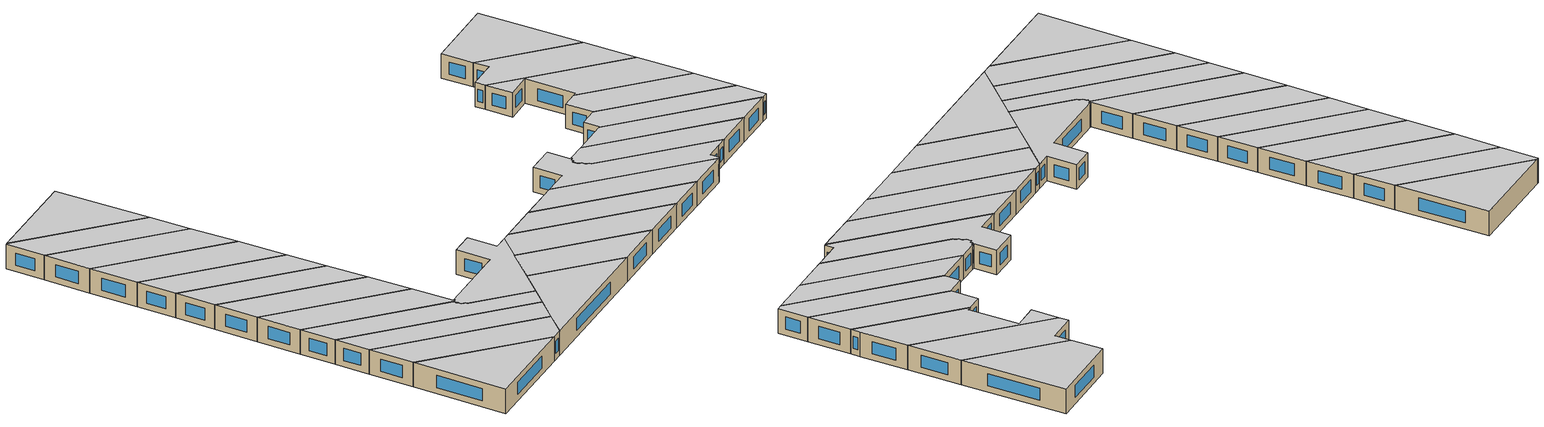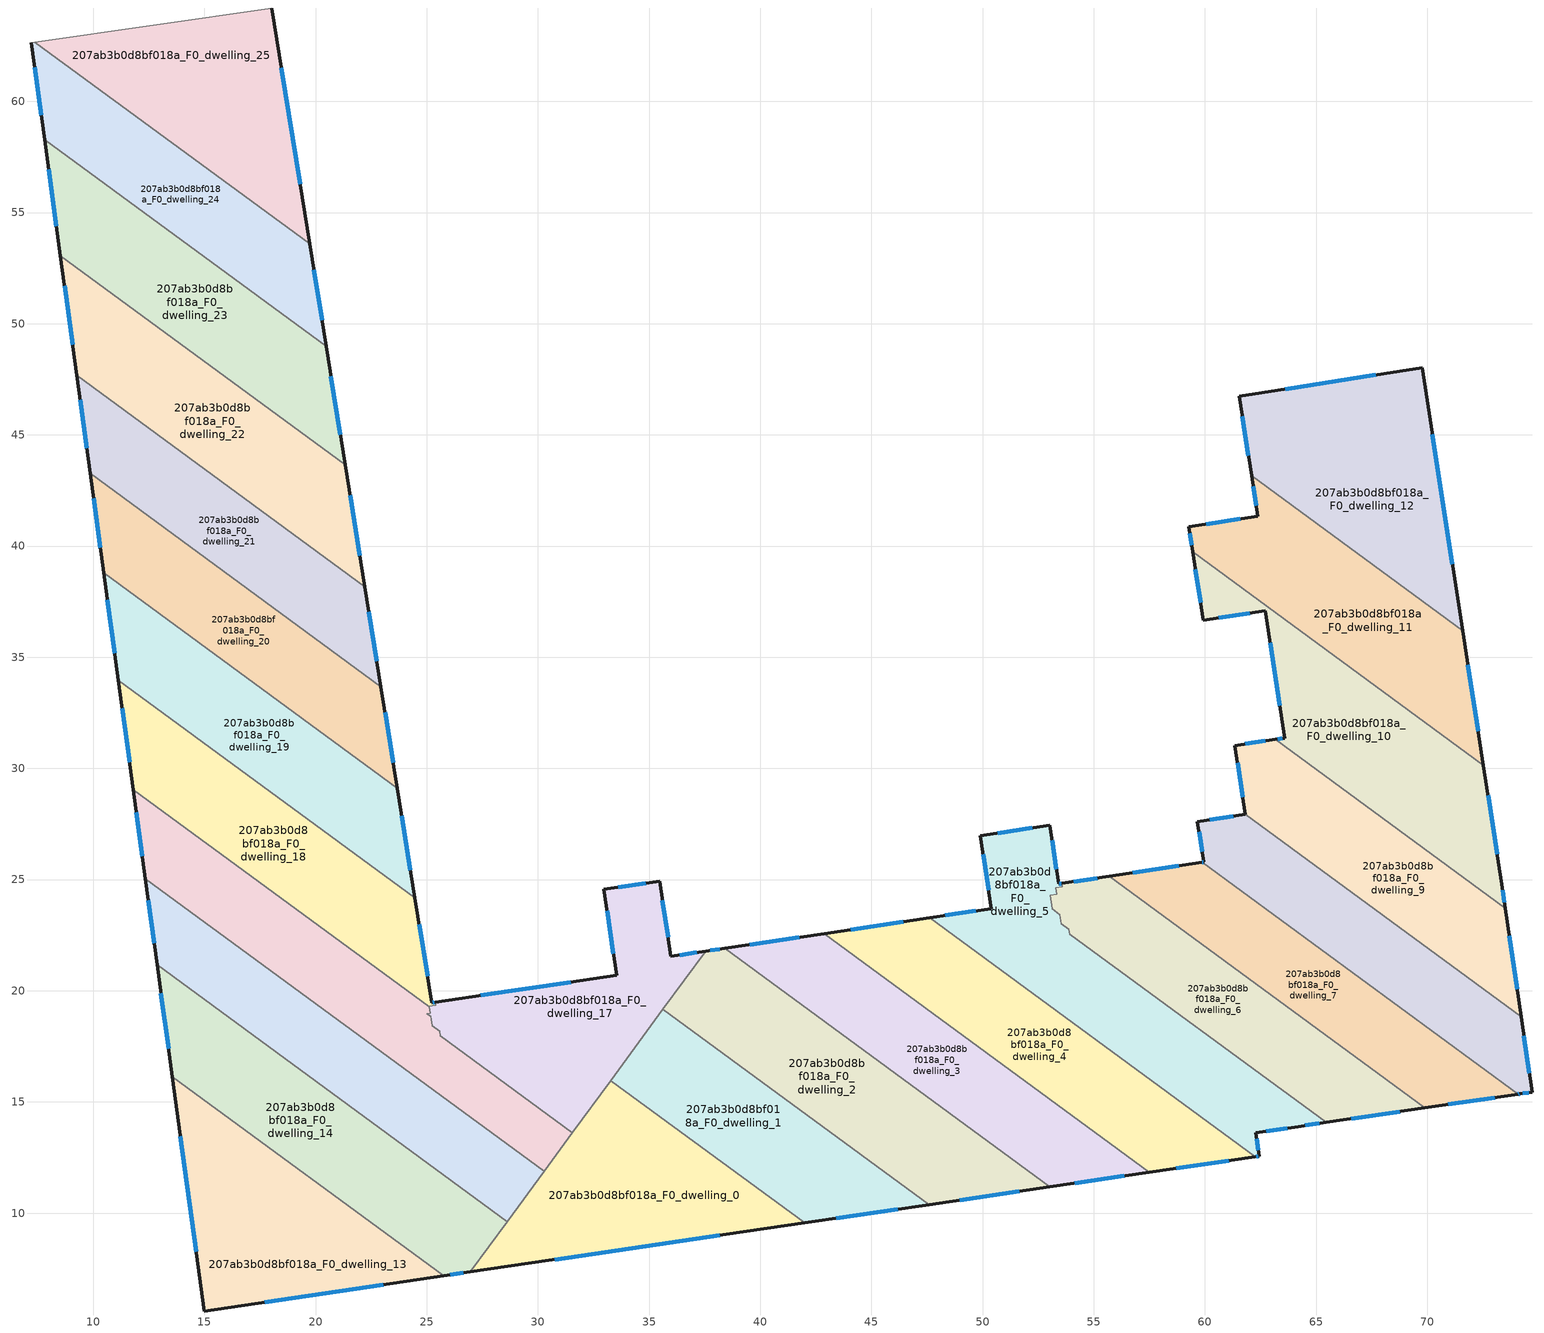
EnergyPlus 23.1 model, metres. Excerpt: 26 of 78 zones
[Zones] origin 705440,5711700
207ab3b0d8bf018a_F0_dwelling_0
 floor ground (EU_floor_Construction): 41.99,9.56 26.95,7.35 33.27,15.96 z0
 wall outside (EU_wall_Construction): 26.95,7.35 41.99,9.56 z0:3
 wall to 207ab3b0d8bf018a_F0_dwelling_1 (EU_wall_Construction): 41.99,9.56 33.27,15.96 z0:3
 wall to 207ab3b0d8bf018a_F0_dwelling_17 (EU_wall_Construction): 33.27,15.96 31.55,13.62 z0:3
 wall to 207ab3b0d8bf018a_F0_dwelling_14 (EU_wall_Construction): 28.61,9.62 26.95,7.35 z0:3
 wall to 207ab3b0d8bf018a_F0_dwelling_15 (EU_wall_Construction): 30.28,11.88 28.62,9.62 z0:3
 wall to 207ab3b0d8bf018a_F0_dwelling_16 (EU_wall_Construction): 31.55,13.62 30.28,11.88 z0:3
 window (EU_Window_Construction): 30.76,7.91 38.19,9 z0.76:2.24
 ceiling to 207ab3b0d8bf018a_F1_dwelling_0 (EU_floor_Construction): 41.99,9.56 33.27,15.96 26.95,7.35 z3
207ab3b0d8bf018a_F0_dwelling_1
 floor ground (EU_floor_Construction): 47.59,10.38 41.99,9.56 33.27,15.96 35.62,19.17 z0
 wall outside (EU_wall_Construction): 41.99,9.56 47.59,10.38 z0:3
 wall to 207ab3b0d8bf018a_F0_dwelling_2 (EU_wall_Construction): 47.59,10.38 35.62,19.17 z0:3
 wall to 207ab3b0d8bf018a_F0_dwelling_17 (EU_wall_Construction): 35.62,19.17 33.27,15.96 z0:3
 window (EU_Window_Construction): 43.41,9.77 46.18,10.18 z0.76:2.24
 ceiling to 207ab3b0d8bf018a_F1_dwelling_1 (EU_floor_Construction): 47.59,10.38 35.62,19.17 33.27,15.96 41.99,9.56 z3
207ab3b0d8bf018a_F0_dwelling_10
 floor ground (EU_floor_Construction): 72.53,30.14 73.35,24.79 73.51,23.71 63.17,31.3 63.59,31.37 62.71,37.1 59.92,36.66 59.45,39.74 z0
 wall outside (EU_wall_Construction): 59.45,39.74 59.92,36.66 62.71,37.1 63.59,31.37 63.17,31.3 / 73.51,23.71 73.35,24.79 72.53,30.14 z0:3
 wall to 207ab3b0d8bf018a_F0_dwelling_11 (EU_wall_Construction): 72.53,30.14 59.45,39.74 z0:3
 wall to 207ab3b0d8bf018a_F0_dwelling_9 (EU_wall_Construction): 63.17,31.3 73.51,23.71 z0:3
 window (EU_Window_Construction): 60.63,36.77 62.01,36.99 / 59.57,38.96 59.8,37.44 / 73.14,26.14 72.74,28.79 / 73.47,23.99 73.39,24.52 / 63.48,31.35 63.28,31.32 / 62.93,35.65 63.37,32.81 z0.76:2.24
 ceiling to 207ab3b0d8bf018a_F1_dwelling_10 (EU_floor_Construction): 73.51,23.71 73.35,24.79 72.53,30.14 59.45,39.74 59.92,36.66 62.71,37.1 63.59,31.37 63.17,31.3 z3
207ab3b0d8bf018a_F0_dwelling_11
 floor ground (EU_floor_Construction): 71.59,36.19 72.53,30.14 59.45,39.74 59.27,40.87 62.38,41.35 62.1,43.16 z0
 wall outside (EU_wall_Construction): 62.1,43.16 62.38,41.35 59.27,40.87 59.45,39.74 / 72.53,30.14 71.59,36.19 z0:3
 wall to 207ab3b0d8bf018a_F0_dwelling_12 (EU_wall_Construction): 71.59,36.19 62.1,43.16 z0:3
 window (EU_Window_Construction): 61.59,41.23 60.06,40.99 / 62.17,42.7 62.31,41.81 / 72.29,31.67 71.83,34.66 / 59.32,40.58 59.4,40.03 z0.76:2.24
 ceiling to 207ab3b0d8bf018a_F1_dwelling_11 (EU_floor_Construction): 72.53,30.14 71.59,36.19 62.1,43.16 62.38,41.35 59.27,40.87 59.45,39.74 z3
207ab3b0d8bf018a_F0_dwelling_12
 floor ground (EU_floor_Construction): 69.77,48.02 71.59,36.19 62.1,43.16 61.54,46.74 z0
 wall outside (EU_wall_Construction): 71.59,36.19 69.77,48.02 61.54,46.74 62.1,43.16 z0:3
 window (EU_Window_Construction): 67.69,47.69 63.62,47.06 / 71.13,39.18 70.23,45.03 / 61.68,45.83 61.96,44.06 z0.76:2.24
 ceiling to 207ab3b0d8bf018a_F1_dwelling_12 (EU_floor_Construction): 71.59,36.19 69.77,48.02 61.54,46.74 62.1,43.16 z3
207ab3b0d8bf018a_F0_dwelling_13
 floor ground (EU_floor_Construction): 25.76,7.18 15,5.6 13.56,16.13 z0
 wall outside (EU_wall_Construction): 13.56,16.13 15,5.6 25.76,7.18 z0:3
 wall to 207ab3b0d8bf018a_F0_dwelling_14 (EU_wall_Construction): 25.76,7.18 13.56,16.13 z0:3
 window (EU_Window_Construction): 17.72,6 23.04,6.78 / 13.93,13.46 14.64,8.26 z0.76:2.24
 ceiling to 207ab3b0d8bf018a_F1_dwelling_13 (EU_floor_Construction): 25.76,7.18 13.56,16.13 15,5.6 z3
207ab3b0d8bf018a_F0_dwelling_14
 floor ground (EU_floor_Construction): 28.61,9.62 26.95,7.35 25.76,7.18 13.56,16.13 12.88,21.17 z0
 wall outside (EU_wall_Construction): 25.76,7.18 26.95,7.35 / 12.88,21.17 13.56,16.13 z0:3
 wall to 207ab3b0d8bf018a_F0_dwelling_15 (EU_wall_Construction): 28.61,9.62 12.88,21.17 z0:3
 window (EU_Window_Construction): 26.06,7.22 26.65,7.31 / 13.05,19.89 13.39,17.4 z0.76:2.24
 ceiling to 207ab3b0d8bf018a_F1_dwelling_14 (EU_floor_Construction): 26.95,7.35 28.61,9.62 12.88,21.17 13.56,16.13 25.76,7.18 z3
207ab3b0d8bf018a_F0_dwelling_15
 floor ground (EU_floor_Construction): 30.28,11.88 28.61,9.62 12.88,21.17 12.35,25.04 z0
 wall outside (EU_wall_Construction): 12.35,25.04 12.88,21.17 z0:3
 wall to 207ab3b0d8bf018a_F0_dwelling_16 (EU_wall_Construction): 30.28,11.88 12.35,25.04 z0:3
 window (EU_Window_Construction): 12.48,24.06 12.74,22.15 z0.76:2.24
 ceiling to 207ab3b0d8bf018a_F1_dwelling_15 (EU_floor_Construction): 28.61,9.62 30.28,11.88 12.35,25.04 12.88,21.17 z3
207ab3b0d8bf018a_F0_dwelling_16
 floor ground (EU_floor_Construction): 25.11,19.27 25.15,19 25.01,18.98 25.17,18.86 25.2,18.71 25.24,18.43 25.59,18.18 25.62,17.97 31.55,13.62 30.28,11.88 12.35,25.04 11.81,29.03 z0
 wall outside (EU_wall_Construction): 11.81,29.03 12.35,25.04 z0:3
 wall to 207ab3b0d8bf018a_F0_dwelling_18 (EU_wall_Construction): 25.11,19.27 11.81,29.03 z0:3
 wall to 207ab3b0d8bf018a_F0_dwelling_17 (EU_wall_Construction): 31.55,13.62 25.62,17.97 25.59,18.18 25.24,18.43 25.2,18.71 25.17,18.86 25.01,18.98 25.15,19 25.11,19.27 z0:3
 window (EU_Window_Construction): 11.94,28.02 12.21,26.05 z0.76:2.24
 ceiling to 207ab3b0d8bf018a_F1_dwelling_16 (EU_floor_Construction): 30.28,11.88 31.55,13.62 25.62,17.97 25.59,18.18 25.24,18.43 25.2,18.71 25.17,18.86 25.01,18.98 25.15,19 25.11,19.27 11.81,29.03 12.35,25.04 z3
207ab3b0d8bf018a_F0_dwelling_17
 floor ground (EU_floor_Construction): 35.48,24.94 35.98,21.55 37.54,21.78 31.55,13.62 25.62,17.97 25.59,18.18 25.24,18.43 25.17,18.86 25.01,18.98 25.15,19 25.1,19.29 25.4,19.34 25.38,19.49 33.54,20.69 32.97,24.57 z0
 wall outside (EU_wall_Construction): 37.54,21.78 35.98,21.55 35.48,24.94 32.97,24.57 33.54,20.69 25.38,19.49 z0:3
 wall to 207ab3b0d8bf018a_F0_dwelling_18 (EU_wall_Construction): 25.38,19.49 25.4,19.34 25.1,19.29 25.11,19.27 z0:3
 wall to 207ab3b0d8bf018a_F0_dwelling_2 (EU_wall_Construction): 35.62,19.17 37.54,21.78 z0:3
 window (EU_Window_Construction): 37.15,21.72 36.38,21.61 / 31.48,20.39 27.44,19.79 / 33.12,23.59 33.4,21.67 / 34.84,24.84 33.6,24.66 / 35.85,22.41 35.6,24.08 z0.76:2.24
 ceiling to 207ab3b0d8bf018a_F1_dwelling_17 (EU_floor_Construction): 31.55,13.62 37.54,21.78 35.98,21.55 35.48,24.94 32.97,24.57 33.54,20.69 25.38,19.49 25.4,19.34 25.1,19.29 25.15,19 25.01,18.98 25.17,18.86 25.24,18.43 25.59,18.18 25.62,17.97 z3
207ab3b0d8bf018a_F0_dwelling_18
 floor ground (EU_floor_Construction): 24.47,24.17 25.23,19.46 25.38,19.49 25.4,19.34 25.1,19.29 25.11,19.27 11.81,29.03 11.13,33.96 z0
 wall outside (EU_wall_Construction): 25.38,19.49 25.23,19.46 24.47,24.17 / 11.13,33.96 11.81,29.03 z0:3
 wall to 207ab3b0d8bf018a_F0_dwelling_19 (EU_wall_Construction): 24.47,24.17 11.13,33.96 z0:3
 window (EU_Window_Construction): 25.04,20.66 24.66,22.98 / 25.34,19.48 25.27,19.47 / 11.3,32.71 11.64,30.28 z0.76:2.24
 ceiling to 207ab3b0d8bf018a_F1_dwelling_18 (EU_floor_Construction): 25.4,19.34 25.38,19.49 25.23,19.46 24.47,24.17 11.13,33.96 11.81,29.03 25.11,19.27 25.1,19.29 z3
207ab3b0d8bf018a_F0_dwelling_19
 floor ground (EU_floor_Construction): 23.68,29.11 24.47,24.17 11.13,33.96 10.47,38.8 z0
 wall outside (EU_wall_Construction): 24.47,24.17 23.68,29.11 / 10.47,38.8 11.13,33.96 z0:3
 wall to 207ab3b0d8bf018a_F0_dwelling_20 (EU_wall_Construction): 23.68,29.11 10.47,38.8 z0:3
 window (EU_Window_Construction): 24.27,25.42 23.88,27.86 / 10.64,37.57 10.97,35.18 z0.76:2.24
 ceiling to 207ab3b0d8bf018a_F1_dwelling_19 (EU_floor_Construction): 24.47,24.17 23.68,29.11 10.47,38.8 11.13,33.96 z3
207ab3b0d8bf018a_F0_dwelling_2
 floor ground (EU_floor_Construction): 53.02,11.18 47.59,10.38 35.62,19.17 37.54,21.78 38.4,21.91 z0
 wall outside (EU_wall_Construction): 38.4,21.91 37.54,21.78 / 47.59,10.38 53.02,11.18 z0:3
 wall to 207ab3b0d8bf018a_F0_dwelling_3 (EU_wall_Construction): 53.02,11.18 38.4,21.91 z0:3
 window (EU_Window_Construction): 38.18,21.88 37.76,21.81 / 48.96,10.59 51.65,10.98 z0.76:2.24
 ceiling to 207ab3b0d8bf018a_F1_dwelling_2 (EU_floor_Construction): 53.02,11.18 38.4,21.91 37.54,21.78 35.62,19.17 47.59,10.38 z3
207ab3b0d8bf018a_F0_dwelling_20
 floor ground (EU_floor_Construction): 22.94,33.68 23.68,29.11 10.47,38.8 9.86,43.28 z0
 wall outside (EU_wall_Construction): 9.86,43.28 10.47,38.8 / 23.68,29.11 22.94,33.68 z0:3
 wall to 207ab3b0d8bf018a_F0_dwelling_21 (EU_wall_Construction): 22.94,33.68 9.86,43.28 z0:3
 window (EU_Window_Construction): 10.02,42.15 10.32,39.93 / 23.49,30.27 23.13,32.52 z0.76:2.24
 ceiling to 207ab3b0d8bf018a_F1_dwelling_20 (EU_floor_Construction): 23.68,29.11 22.94,33.68 9.86,43.28 10.47,38.8 z3
207ab3b0d8bf018a_F0_dwelling_21
 floor ground (EU_floor_Construction): 22.22,38.17 22.94,33.68 9.86,43.28 9.26,47.68 z0
 wall outside (EU_wall_Construction): 22.94,33.68 22.22,38.17 / 9.26,47.68 9.86,43.28 z0:3
 wall to 207ab3b0d8bf018a_F0_dwelling_22 (EU_wall_Construction): 22.22,38.17 9.26,47.68 z0:3
 window (EU_Window_Construction): 22.76,34.82 22.4,37.04 / 9.41,46.57 9.71,44.39 z0.76:2.24
 ceiling to 207ab3b0d8bf018a_F1_dwelling_21 (EU_floor_Construction): 22.94,33.68 22.22,38.17 9.26,47.68 9.86,43.28 z3
207ab3b0d8bf018a_F0_dwelling_22
 floor ground (EU_floor_Construction): 21.33,43.66 22.22,38.17 9.26,47.68 8.53,53.06 z0
 wall outside (EU_wall_Construction): 8.53,53.06 9.26,47.68 / 22.22,38.17 21.33,43.66 z0:3
 wall to 207ab3b0d8bf018a_F0_dwelling_23 (EU_wall_Construction): 21.33,43.66 8.53,53.06 z0:3
 window (EU_Window_Construction): 8.71,51.7 9.08,49.04 / 21.99,39.56 21.56,42.28 z0.76:2.24
 ceiling to 207ab3b0d8bf018a_F1_dwelling_22 (EU_floor_Construction): 22.22,38.17 21.33,43.66 8.53,53.06 9.26,47.68 z3
207ab3b0d8bf018a_F0_dwelling_23
 floor ground (EU_floor_Construction): 20.48,48.98 21.33,43.66 8.53,53.06 7.82,58.27 z0
 wall outside (EU_wall_Construction): 7.82,58.27 8.53,53.06 / 21.33,43.66 20.48,48.98 z0:3
 wall to 207ab3b0d8bf018a_F0_dwelling_24 (EU_wall_Construction): 20.48,48.98 7.82,58.27 z0:3
 window (EU_Window_Construction): 8,56.95 8.35,54.38 / 21.12,45.01 20.7,47.63 z0.76:2.24
 ceiling to 207ab3b0d8bf018a_F1_dwelling_23 (EU_floor_Construction): 21.33,43.66 20.48,48.98 7.82,58.27 8.53,53.06 z3
207ab3b0d8bf018a_F0_dwelling_24
 floor ground (EU_floor_Construction): 19.74,53.59 20.48,48.98 7.82,58.27 7.22,62.63 7.38,62.66 z0
 wall outside (EU_wall_Construction): 20.48,48.98 19.74,53.59 / 7.22,62.63 7.82,58.27 z0:3
 wall adiabatic (EU_wall_Construction): 7.38,62.66 7.22,62.63 z0:3
 wall to 207ab3b0d8bf018a_F0_dwelling_25 (EU_wall_Construction): 19.74,53.59 7.38,62.66 z0:3
 window (EU_Window_Construction): 20.29,50.14 19.93,52.43 / 7.37,61.53 7.67,59.37 z0.76:2.24
 ceiling to 207ab3b0d8bf018a_F1_dwelling_24 (EU_floor_Construction): 20.48,48.98 19.74,53.59 7.38,62.66 7.22,62.63 7.82,58.27 z3
207ab3b0d8bf018a_F0_dwelling_25
 floor ground (EU_floor_Construction): 18.03,64.2 19.74,53.59 7.38,62.66 z0
 wall outside (EU_wall_Construction): 19.74,53.59 18.03,64.2 z0:3
 wall adiabatic (EU_wall_Construction): 18.03,64.2 7.38,62.66 z0:3
 window (EU_Window_Construction): 19.31,56.27 18.46,61.52 z0.76:2.24
 ceiling to 207ab3b0d8bf018a_F1_dwelling_25 (EU_floor_Construction): 19.74,53.59 18.03,64.2 7.38,62.66 z3
207ab3b0d8bf018a_F0_dwelling_3
 floor ground (EU_floor_Construction): 57.51,11.84 53.02,11.18 38.4,21.91 42.88,22.57 z0
 wall outside (EU_wall_Construction): 53.02,11.18 57.51,11.84 / 42.88,22.57 38.4,21.91 z0:3
 wall to 207ab3b0d8bf018a_F0_dwelling_4 (EU_wall_Construction): 57.51,11.84 42.88,22.57 z0:3
 window (EU_Window_Construction): 54.15,11.35 56.37,11.67 / 41.75,22.41 39.53,22.08 z0.76:2.24
 ceiling to 207ab3b0d8bf018a_F1_dwelling_3 (EU_floor_Construction): 57.51,11.84 42.88,22.57 38.4,21.91 53.02,11.18 z3
207ab3b0d8bf018a_F0_dwelling_4
 floor ground (EU_floor_Construction): 62.27,12.54 57.51,11.84 42.88,22.57 47.63,23.28 z0
 wall outside (EU_wall_Construction): 57.51,11.84 62.27,12.54 / 47.63,23.28 42.88,22.57 z0:3
 wall to 207ab3b0d8bf018a_F0_dwelling_5 (EU_wall_Construction): 62.27,12.54 47.63,23.28 z0:3
 window (EU_Window_Construction): 58.71,12.02 61.07,12.36 / 46.43,23.1 44.08,22.75 z0.76:2.24
 ceiling to 207ab3b0d8bf018a_F1_dwelling_4 (EU_floor_Construction): 62.27,12.54 47.63,23.28 42.88,22.57 57.51,11.84 z3
207ab3b0d8bf018a_F0_dwelling_5
 floor ground (EU_floor_Construction): 53.57,24.83 53.59,24.68 53.3,24.63 53.34,24.34 53.04,24.29 53.14,23.68 53.48,23.43 53.54,23.01 53.88,22.76 53.92,22.55 65.46,14.08 64.19,13.89 62.28,13.62 62.44,12.56 62.27,12.54 47.63,23.28 50.4,23.69 49.9,26.97 53.02,27.44 53.42,24.8 z0
 wall outside (EU_wall_Construction): 53.57,24.83 53.42,24.8 53.02,27.44 49.9,26.97 50.4,23.69 47.63,23.28 / 62.27,12.54 62.44,12.56 62.28,13.62 64.19,13.89 65.46,14.08 z0:3
 wall to 207ab3b0d8bf018a_F0_dwelling_6 (EU_wall_Construction): 65.46,14.08 53.92,22.55 53.88,22.76 53.54,23.01 53.48,23.43 53.14,23.68 53.04,24.29 53.34,24.34 53.3,24.63 53.59,24.68 53.57,24.83 z0:3
 window (EU_Window_Construction): 50.03,26.14 50.27,24.52 / 52.23,27.32 50.69,27.09 / 53.32,25.47 53.12,26.77 / 53.53,24.82 53.46,24.81 / 64.51,13.94 65.14,14.03 / 62.76,13.69 63.71,13.82 / 62.4,12.83 62.32,13.35 / 62.31,12.55 62.39,12.56 / 49.7,23.59 48.33,23.39 z0.76:2.24
 ceiling to 207ab3b0d8bf018a_F1_dwelling_5 (EU_floor_Construction): 65.46,14.08 53.92,22.55 53.88,22.76 53.54,23.01 53.48,23.43 53.14,23.68 53.04,24.29 53.34,24.34 53.3,24.63 53.59,24.68 53.57,24.83 53.42,24.8 53.02,27.44 49.9,26.97 50.4,23.69 47.63,23.28 62.27,12.54 62.44,12.56 62.28,13.62 64.19,13.89 z3
207ab3b0d8bf018a_F0_dwelling_6
 floor ground (EU_floor_Construction): 69.89,14.73 65.46,14.08 53.92,22.55 53.88,22.76 53.54,23.01 53.48,23.43 53.14,23.68 53.04,24.29 53.34,24.34 53.3,24.63 53.59,24.68 53.57,24.83 55.7,25.15 z0
 wall outside (EU_wall_Construction): 55.7,25.15 53.57,24.83 / 65.46,14.08 69.89,14.73 z0:3
 wall to 207ab3b0d8bf018a_F0_dwelling_7 (EU_wall_Construction): 69.89,14.73 55.7,25.15 z0:3
 window (EU_Window_Construction): 55.16,25.07 54.11,24.91 / 66.58,14.25 68.77,14.57 z0.76:2.24
 ceiling to 207ab3b0d8bf018a_F1_dwelling_6 (EU_floor_Construction): 69.89,14.73 55.7,25.15 53.57,24.83 53.59,24.68 53.3,24.63 53.34,24.34 53.04,24.29 53.14,23.68 53.48,23.43 53.54,23.01 53.88,22.76 53.92,22.55 65.46,14.08 z3
207ab3b0d8bf018a_F0_dwelling_7
 floor ground (EU_floor_Construction): 74.08,15.35 69.89,14.73 55.7,25.15 59.87,25.78 z0
 wall outside (EU_wall_Construction): 59.87,25.78 55.7,25.15 / 69.89,14.73 74.08,15.35 z0:3
 wall to 207ab3b0d8bf018a_F0_dwelling_8 (EU_wall_Construction): 74.08,15.35 59.87,25.78 z0:3
 window (EU_Window_Construction): 58.82,25.62 56.75,25.31 / 70.95,14.89 73.02,15.2 z0.76:2.24
 ceiling to 207ab3b0d8bf018a_F1_dwelling_7 (EU_floor_Construction): 74.08,15.35 59.87,25.78 55.7,25.15 69.89,14.73 z3
207ab3b0d8bf018a_F0_dwelling_8
 floor ground (EU_floor_Construction): 74.22,18.83 74.71,15.45 74.15,15.36 74.08,15.35 59.87,25.78 59.94,25.79 59.67,27.6 61.82,27.93 z0
 wall outside (EU_wall_Construction): 61.82,27.93 59.67,27.6 59.94,25.79 59.87,25.78 / 74.08,15.35 74.15,15.36 74.71,15.45 74.22,18.83 z0:3
 wall to 207ab3b0d8bf018a_F0_dwelling_9 (EU_wall_Construction): 74.22,18.83 61.82,27.93 z0:3
 window (EU_Window_Construction): 61.27,27.85 60.21,27.68 / 74.59,16.3 74.35,17.97 / 74.3,15.38 74.57,15.42 / 74.1,15.36 74.14,15.36 / 59.92,25.79 59.89,25.79 / 59.73,27.14 59.87,26.25 z0.76:2.24
 ceiling to 207ab3b0d8bf018a_F1_dwelling_8 (EU_floor_Construction): 74.71,15.45 74.22,18.83 61.82,27.93 59.67,27.6 59.94,25.79 59.87,25.78 74.08,15.35 74.15,15.36 z3
207ab3b0d8bf018a_F0_dwelling_9
 floor ground (EU_floor_Construction): 73.51,23.71 74.22,18.83 61.82,27.93 61.35,31.03 63.17,31.3 z0
 wall outside (EU_wall_Construction): 63.17,31.3 61.35,31.03 61.82,27.93 / 74.22,18.83 73.51,23.71 z0:3
 window (EU_Window_Construction): 61.47,30.25 61.7,28.71 / 62.71,31.23 61.81,31.1 / 74.04,20.06 73.69,22.48 z0.76:2.24
 ceiling to 207ab3b0d8bf018a_F1_dwelling_9 (EU_floor_Construction): 74.22,18.83 73.51,23.71 63.17,31.3 61.35,31.03 61.82,27.93 z3
[Building]
EU S2 Campaign: North Axis=0; Terrain=City; Solar Distribution=FullExterior
[Site:Location]
London: Latitude=51.5; Longitude=-0.5; Time Zone=0; Elevation=25
[SizingPeriod:WeatherFileDays]
AnnualSizingPeriod: Begin Month=1; Begin Day of Month=1; End Month=12; End Day of Month=31; Day of Week for Start Day=Monday; Use Weather File Daylight Saving Period=No; Use Weather File Rain and Snow Indicators=No
[MATERIAL]
EU_InternalMass_Material: Roughness=MediumRough; Thickness=0.1; Conductivity=1; Density=1800; Specific Heat=900; Thermal Absorptance=0.9; Solar Absorptance=0.7; Visible Absorptance=0.7
[MATERIAL:NOMASS] Roughness=MediumRough; Thermal Absorptance=0.9; Solar Absorptance=0.7; Visible Absorptance=0.7
Name | Thermal Resistance
EU_wall_NoMass | 0.655885
EU_floor_NoMass | 2.16442
[WINDOWMATERIAL:SIMPLEGLAZINGSYSTEM]
EU_Window_SimpleGlazing: UFactor=2.91071; Solar Heat Gain Coefficient=0.76; Visible Transmittance=0.76
[CONSTRUCTION]
EU_wall_Construction: EU_wall_NoMass
EU_floor_Construction: EU_floor_NoMass
EU_Window_Construction: EU_Window_SimpleGlazing
EU_InternalMass_Construction: EU_InternalMass_Material
[ZONE] Type=1; Multiplier=1; Ceiling Height=autocalculate; Floor Area=autocalculate; Part of Total Floor Area=Yes
Name | Volume
207ab3b0d8bf018a_F0_dwelling_0 | 173.32
207ab3b0d8bf018a_F0_dwelling_1 | 153.036
207ab3b0d8bf018a_F0_dwelling_10 | 183.527
207ab3b0d8bf018a_F0_dwelling_11 | 178.338
207ab3b0d8bf018a_F0_dwelling_12 | 194.531
207ab3b0d8bf018a_F0_dwelling_13 | 173.325
207ab3b0d8bf018a_F0_dwelling_14 | 193.647
207ab3b0d8bf018a_F0_dwelling_15 | 176.166
207ab3b0d8bf018a_F0_dwelling_16 | 187.249
207ab3b0d8bf018a_F0_dwelling_17 | 164.152
207ab3b0d8bf018a_F0_dwelling_18 | 178.332
207ab3b0d8bf018a_F0_dwelling_19 | 173.366
207ab3b0d8bf018a_F0_dwelling_2 | 193.645
207ab3b0d8bf018a_F0_dwelling_20 | 158.97
207ab3b0d8bf018a_F0_dwelling_21 | 154.747
207ab3b0d8bf018a_F0_dwelling_22 | 187.066
207ab3b0d8bf018a_F0_dwelling_23 | 179.052
207ab3b0d8bf018a_F0_dwelling_24 | 153.836
207ab3b0d8bf018a_F0_dwelling_25 | 173.323
207ab3b0d8bf018a_F0_dwelling_3 | 173.315
207ab3b0d8bf018a_F0_dwelling_4 | 184.244
207ab3b0d8bf018a_F0_dwelling_5 | 191.914
207ab3b0d8bf018a_F0_dwelling_6 | 160.638
207ab3b0d8bf018a_F0_dwelling_7 | 157.442
207ab3b0d8bf018a_F0_dwelling_8 | 151.834
207ab3b0d8bf018a_F0_dwelling_9 | 157.537
[INTERNALMASS] Construction=EU_InternalMass_Construction
Name | Zone or ZoneList | Surface Area
207ab3b0d8bf018a_F0_dwelling_0_EU_InternalMass | 207ab3b0d8bf018a_F0_dwelling_0 | 57.7733
207ab3b0d8bf018a_F0_dwelling_1_EU_InternalMass | 207ab3b0d8bf018a_F0_dwelling_1 | 51.0119
207ab3b0d8bf018a_F0_dwelling_2_EU_InternalMass | 207ab3b0d8bf018a_F0_dwelling_2 | 64.5482
207ab3b0d8bf018a_F0_dwelling_3_EU_InternalMass | 207ab3b0d8bf018a_F0_dwelling_3 | 57.7717
207ab3b0d8bf018a_F0_dwelling_4_EU_InternalMass | 207ab3b0d8bf018a_F0_dwelling_4 | 61.4131
207ab3b0d8bf018a_F0_dwelling_5_EU_InternalMass | 207ab3b0d8bf018a_F0_dwelling_5 | 63.971
207ab3b0d8bf018a_F0_dwelling_6_EU_InternalMass | 207ab3b0d8bf018a_F0_dwelling_6 | 53.5451
207ab3b0d8bf018a_F0_dwelling_7_EU_InternalMass | 207ab3b0d8bf018a_F0_dwelling_7 | 52.4696
207ab3b0d8bf018a_F0_dwelling_8_EU_InternalMass | 207ab3b0d8bf018a_F0_dwelling_8 | 50.6204
207ab3b0d8bf018a_F0_dwelling_9_EU_InternalMass | 207ab3b0d8bf018a_F0_dwelling_9 | 52.5061
207ab3b0d8bf018a_F0_dwelling_10_EU_InternalMass | 207ab3b0d8bf018a_F0_dwelling_10 | 61.1782
207ab3b0d8bf018a_F0_dwelling_11_EU_InternalMass | 207ab3b0d8bf018a_F0_dwelling_11 | 59.4408
207ab3b0d8bf018a_F0_dwelling_12_EU_InternalMass | 207ab3b0d8bf018a_F0_dwelling_12 | 64.8443
207ab3b0d8bf018a_F0_dwelling_13_EU_InternalMass | 207ab3b0d8bf018a_F0_dwelling_13 | 57.7752
207ab3b0d8bf018a_F0_dwelling_14_EU_InternalMass | 207ab3b0d8bf018a_F0_dwelling_14 | 64.5481
207ab3b0d8bf018a_F0_dwelling_15_EU_InternalMass | 207ab3b0d8bf018a_F0_dwelling_15 | 58.7206
207ab3b0d8bf018a_F0_dwelling_16_EU_InternalMass | 207ab3b0d8bf018a_F0_dwelling_16 | 62.416
207ab3b0d8bf018a_F0_dwelling_17_EU_InternalMass | 207ab3b0d8bf018a_F0_dwelling_17 | 54.7148
207ab3b0d8bf018a_F0_dwelling_18_EU_InternalMass | 207ab3b0d8bf018a_F0_dwelling_18 | 59.4446
207ab3b0d8bf018a_F0_dwelling_19_EU_InternalMass | 207ab3b0d8bf018a_F0_dwelling_19 | 57.7896
207ab3b0d8bf018a_F0_dwelling_20_EU_InternalMass | 207ab3b0d8bf018a_F0_dwelling_20 | 52.9889
207ab3b0d8bf018a_F0_dwelling_21_EU_InternalMass | 207ab3b0d8bf018a_F0_dwelling_21 | 51.5816
207ab3b0d8bf018a_F0_dwelling_22_EU_InternalMass | 207ab3b0d8bf018a_F0_dwelling_22 | 62.3553
207ab3b0d8bf018a_F0_dwelling_23_EU_InternalMass | 207ab3b0d8bf018a_F0_dwelling_23 | 59.6837
207ab3b0d8bf018a_F0_dwelling_24_EU_InternalMass | 207ab3b0d8bf018a_F0_dwelling_24 | 51.2786
207ab3b0d8bf018a_F0_dwelling_25_EU_InternalMass | 207ab3b0d8bf018a_F0_dwelling_25 | 57.7746
[OTHEREQUIPMENT] Fuel Type=Electricity; Design Level Calculation Method=Watts/Area; Power per Zone Floor Area=1; Fraction Latent=0; Fraction Radiant=0; Fraction Lost=0; Carbon Dioxide Generation Rate=0; EndUse Subcategory=EU_Step8_InternalGains
Name | Zone or ZoneList or Space or SpaceList | Schedule
EU_Step8_InternalGain_207ab3b0d8bf018a_F0_dwelling_0_f000 | 207ab3b0d8bf018a_F0_dwelling_0 | EU_Step8_GainSchedule_207ab3b0d8bf018a_F0_dwelling_0_f000
EU_Step8_InternalGain_207ab3b0d8bf018a_F0_dwelling_1_f000 | 207ab3b0d8bf018a_F0_dwelling_1 | EU_Step8_GainSchedule_207ab3b0d8bf018a_F0_dwelling_1_f000
EU_Step8_InternalGain_207ab3b0d8bf018a_F0_dwelling_2_f000 | 207ab3b0d8bf018a_F0_dwelling_2 | EU_Step8_GainSchedule_207ab3b0d8bf018a_F0_dwelling_2_f000
EU_Step8_InternalGain_207ab3b0d8bf018a_F0_dwelling_3_f000 | 207ab3b0d8bf018a_F0_dwelling_3 | EU_Step8_GainSchedule_207ab3b0d8bf018a_F0_dwelling_3_f000
EU_Step8_InternalGain_207ab3b0d8bf018a_F0_dwelling_4_f000 | 207ab3b0d8bf018a_F0_dwelling_4 | EU_Step8_GainSchedule_207ab3b0d8bf018a_F0_dwelling_4_f000
EU_Step8_InternalGain_207ab3b0d8bf018a_F0_dwelling_5_f000 | 207ab3b0d8bf018a_F0_dwelling_5 | EU_Step8_GainSchedule_207ab3b0d8bf018a_F0_dwelling_5_f000
EU_Step8_InternalGain_207ab3b0d8bf018a_F0_dwelling_6_f000 | 207ab3b0d8bf018a_F0_dwelling_6 | EU_Step8_GainSchedule_207ab3b0d8bf018a_F0_dwelling_6_f000
EU_Step8_InternalGain_207ab3b0d8bf018a_F0_dwelling_7_f000 | 207ab3b0d8bf018a_F0_dwelling_7 | EU_Step8_GainSchedule_207ab3b0d8bf018a_F0_dwelling_7_f000
EU_Step8_InternalGain_207ab3b0d8bf018a_F0_dwelling_8_f000 | 207ab3b0d8bf018a_F0_dwelling_8 | EU_Step8_GainSchedule_207ab3b0d8bf018a_F0_dwelling_8_f000
EU_Step8_InternalGain_207ab3b0d8bf018a_F0_dwelling_9_f000 | 207ab3b0d8bf018a_F0_dwelling_9 | EU_Step8_GainSchedule_207ab3b0d8bf018a_F0_dwelling_9_f000
EU_Step8_InternalGain_207ab3b0d8bf018a_F0_dwelling_10_f000 | 207ab3b0d8bf018a_F0_dwelling_10 | EU_Step8_GainSchedule_207ab3b0d8bf018a_F0_dwelling_10_f000
EU_Step8_InternalGain_207ab3b0d8bf018a_F0_dwelling_11_f000 | 207ab3b0d8bf018a_F0_dwelling_11 | EU_Step8_GainSchedule_207ab3b0d8bf018a_F0_dwelling_11_f000
EU_Step8_InternalGain_207ab3b0d8bf018a_F0_dwelling_12_f000 | 207ab3b0d8bf018a_F0_dwelling_12 | EU_Step8_GainSchedule_207ab3b0d8bf018a_F0_dwelling_12_f000
EU_Step8_InternalGain_207ab3b0d8bf018a_F0_dwelling_13_f000 | 207ab3b0d8bf018a_F0_dwelling_13 | EU_Step8_GainSchedule_207ab3b0d8bf018a_F0_dwelling_13_f000
EU_Step8_InternalGain_207ab3b0d8bf018a_F0_dwelling_14_f000 | 207ab3b0d8bf018a_F0_dwelling_14 | EU_Step8_GainSchedule_207ab3b0d8bf018a_F0_dwelling_14_f000
EU_Step8_InternalGain_207ab3b0d8bf018a_F0_dwelling_15_f000 | 207ab3b0d8bf018a_F0_dwelling_15 | EU_Step8_GainSchedule_207ab3b0d8bf018a_F0_dwelling_15_f000
EU_Step8_InternalGain_207ab3b0d8bf018a_F0_dwelling_16_f000 | 207ab3b0d8bf018a_F0_dwelling_16 | EU_Step8_GainSchedule_207ab3b0d8bf018a_F0_dwelling_16_f000
EU_Step8_InternalGain_207ab3b0d8bf018a_F0_dwelling_17_f000 | 207ab3b0d8bf018a_F0_dwelling_17 | EU_Step8_GainSchedule_207ab3b0d8bf018a_F0_dwelling_17_f000
EU_Step8_InternalGain_207ab3b0d8bf018a_F0_dwelling_18_f000 | 207ab3b0d8bf018a_F0_dwelling_18 | EU_Step8_GainSchedule_207ab3b0d8bf018a_F0_dwelling_18_f000
EU_Step8_InternalGain_207ab3b0d8bf018a_F0_dwelling_19_f000 | 207ab3b0d8bf018a_F0_dwelling_19 | EU_Step8_GainSchedule_207ab3b0d8bf018a_F0_dwelling_19_f000
EU_Step8_InternalGain_207ab3b0d8bf018a_F0_dwelling_20_f000 | 207ab3b0d8bf018a_F0_dwelling_20 | EU_Step8_GainSchedule_207ab3b0d8bf018a_F0_dwelling_20_f000
EU_Step8_InternalGain_207ab3b0d8bf018a_F0_dwelling_21_f000 | 207ab3b0d8bf018a_F0_dwelling_21 | EU_Step8_GainSchedule_207ab3b0d8bf018a_F0_dwelling_21_f000
EU_Step8_InternalGain_207ab3b0d8bf018a_F0_dwelling_22_f000 | 207ab3b0d8bf018a_F0_dwelling_22 | EU_Step8_GainSchedule_207ab3b0d8bf018a_F0_dwelling_22_f000
EU_Step8_InternalGain_207ab3b0d8bf018a_F0_dwelling_23_f000 | 207ab3b0d8bf018a_F0_dwelling_23 | EU_Step8_GainSchedule_207ab3b0d8bf018a_F0_dwelling_23_f000
EU_Step8_InternalGain_207ab3b0d8bf018a_F0_dwelling_24_f000 | 207ab3b0d8bf018a_F0_dwelling_24 | EU_Step8_GainSchedule_207ab3b0d8bf018a_F0_dwelling_24_f000
EU_Step8_InternalGain_207ab3b0d8bf018a_F0_dwelling_25_f000 | 207ab3b0d8bf018a_F0_dwelling_25 | EU_Step8_GainSchedule_207ab3b0d8bf018a_F0_dwelling_25_f000
[ZONEVENTILATION:DESIGNFLOWRATE] Schedule=EU_AlwaysOn; Design Flow Rate Calculation Method=AirChanges/Hour; Air Changes per Hour=0.462017; Ventilation Type=Natural; Fan Pressure Rise=0; Fan Total Efficiency=1; Constant Term Coefficient=1; Temperature Term Coefficient=0; Velocity Term Coefficient=0; Velocity Squared Term Coefficient=0; Minimum Indoor Temperature=-100; Maximum Indoor Temperature=100; Delta Temperature=-100; Minimum Outdoor Temperature=-100; Maximum Outdoor Temperature=100; Maximum Wind Speed=40
Name | Zone or ZoneList or Space or SpaceList
EU_ConstantAir_207ab3b0d8bf018a_F0_dwelling_0 | 207ab3b0d8bf018a_F0_dwelling_0
EU_ConstantAir_207ab3b0d8bf018a_F0_dwelling_1 | 207ab3b0d8bf018a_F0_dwelling_1
EU_ConstantAir_207ab3b0d8bf018a_F0_dwelling_2 | 207ab3b0d8bf018a_F0_dwelling_2
EU_ConstantAir_207ab3b0d8bf018a_F0_dwelling_3 | 207ab3b0d8bf018a_F0_dwelling_3
EU_ConstantAir_207ab3b0d8bf018a_F0_dwelling_4 | 207ab3b0d8bf018a_F0_dwelling_4
EU_ConstantAir_207ab3b0d8bf018a_F0_dwelling_5 | 207ab3b0d8bf018a_F0_dwelling_5
EU_ConstantAir_207ab3b0d8bf018a_F0_dwelling_6 | 207ab3b0d8bf018a_F0_dwelling_6
EU_ConstantAir_207ab3b0d8bf018a_F0_dwelling_7 | 207ab3b0d8bf018a_F0_dwelling_7
EU_ConstantAir_207ab3b0d8bf018a_F0_dwelling_8 | 207ab3b0d8bf018a_F0_dwelling_8
EU_ConstantAir_207ab3b0d8bf018a_F0_dwelling_9 | 207ab3b0d8bf018a_F0_dwelling_9
EU_ConstantAir_207ab3b0d8bf018a_F0_dwelling_10 | 207ab3b0d8bf018a_F0_dwelling_10
EU_ConstantAir_207ab3b0d8bf018a_F0_dwelling_11 | 207ab3b0d8bf018a_F0_dwelling_11
EU_ConstantAir_207ab3b0d8bf018a_F0_dwelling_12 | 207ab3b0d8bf018a_F0_dwelling_12
EU_ConstantAir_207ab3b0d8bf018a_F0_dwelling_13 | 207ab3b0d8bf018a_F0_dwelling_13
EU_ConstantAir_207ab3b0d8bf018a_F0_dwelling_14 | 207ab3b0d8bf018a_F0_dwelling_14
EU_ConstantAir_207ab3b0d8bf018a_F0_dwelling_15 | 207ab3b0d8bf018a_F0_dwelling_15
EU_ConstantAir_207ab3b0d8bf018a_F0_dwelling_16 | 207ab3b0d8bf018a_F0_dwelling_16
EU_ConstantAir_207ab3b0d8bf018a_F0_dwelling_17 | 207ab3b0d8bf018a_F0_dwelling_17
EU_ConstantAir_207ab3b0d8bf018a_F0_dwelling_18 | 207ab3b0d8bf018a_F0_dwelling_18
EU_ConstantAir_207ab3b0d8bf018a_F0_dwelling_19 | 207ab3b0d8bf018a_F0_dwelling_19
EU_ConstantAir_207ab3b0d8bf018a_F0_dwelling_20 | 207ab3b0d8bf018a_F0_dwelling_20
EU_ConstantAir_207ab3b0d8bf018a_F0_dwelling_21 | 207ab3b0d8bf018a_F0_dwelling_21
EU_ConstantAir_207ab3b0d8bf018a_F0_dwelling_22 | 207ab3b0d8bf018a_F0_dwelling_22
EU_ConstantAir_207ab3b0d8bf018a_F0_dwelling_23 | 207ab3b0d8bf018a_F0_dwelling_23
EU_ConstantAir_207ab3b0d8bf018a_F0_dwelling_24 | 207ab3b0d8bf018a_F0_dwelling_24
EU_ConstantAir_207ab3b0d8bf018a_F0_dwelling_25 | 207ab3b0d8bf018a_F0_dwelling_25
[HVACTEMPLATE:THERMOSTAT] Constant Heating Setpoint=20; Constant Cooling Setpoint=50
EU_HeatOnly_207ab3b0d8bf018a_F0_dwelling_0; EU_HeatOnly_207ab3b0d8bf018a_F0_dwelling_1; EU_HeatOnly_207ab3b0d8bf018a_F0_dwelling_2; EU_HeatOnly_207ab3b0d8bf018a_F0_dwelling_3; EU_HeatOnly_207ab3b0d8bf018a_F0_dwelling_4; EU_HeatOnly_207ab3b0d8bf018a_F0_dwelling_5; EU_HeatOnly_207ab3b0d8bf018a_F0_dwelling_6; EU_HeatOnly_207ab3b0d8bf018a_F0_dwelling_7; EU_HeatOnly_207ab3b0d8bf018a_F0_dwelling_8; EU_HeatOnly_207ab3b0d8bf018a_F0_dwelling_9; EU_HeatOnly_207ab3b0d8bf018a_F0_dwelling_10; EU_HeatOnly_207ab3b0d8bf018a_F0_dwelling_11; EU_HeatOnly_207ab3b0d8bf018a_F0_dwelling_12; EU_HeatOnly_207ab3b0d8bf018a_F0_dwelling_13; EU_HeatOnly_207ab3b0d8bf018a_F0_dwelling_14; EU_HeatOnly_207ab3b0d8bf018a_F0_dwelling_15; EU_HeatOnly_207ab3b0d8bf018a_F0_dwelling_16; EU_HeatOnly_207ab3b0d8bf018a_F0_dwelling_17; EU_HeatOnly_207ab3b0d8bf018a_F0_dwelling_18; EU_HeatOnly_207ab3b0d8bf018a_F0_dwelling_19; EU_HeatOnly_207ab3b0d8bf018a_F0_dwelling_20; EU_HeatOnly_207ab3b0d8bf018a_F0_dwelling_21; EU_HeatOnly_207ab3b0d8bf018a_F0_dwelling_22; EU_HeatOnly_207ab3b0d8bf018a_F0_dwelling_23; EU_HeatOnly_207ab3b0d8bf018a_F0_dwelling_24; EU_HeatOnly_207ab3b0d8bf018a_F0_dwelling_25; EU_HeatOnly_207ab3b0d8bf018a_F1_dwelling_0; EU_HeatOnly_207ab3b0d8bf018a_F1_dwelling_1; EU_HeatOnly_207ab3b0d8bf018a_F1_dwelling_2; EU_HeatOnly_207ab3b0d8bf018a_F1_dwelling_3; EU_HeatOnly_207ab3b0d8bf018a_F1_dwelling_4; EU_HeatOnly_207ab3b0d8bf018a_F1_dwelling_5; EU_HeatOnly_207ab3b0d8bf018a_F1_dwelling_6; EU_HeatOnly_207ab3b0d8bf018a_F1_dwelling_7; EU_HeatOnly_207ab3b0d8bf018a_F1_dwelling_8; EU_HeatOnly_207ab3b0d8bf018a_F1_dwelling_9; EU_HeatOnly_207ab3b0d8bf018a_F1_dwelling_10; EU_HeatOnly_207ab3b0d8bf018a_F1_dwelling_11; EU_HeatOnly_207ab3b0d8bf018a_F1_dwelling_12; EU_HeatOnly_207ab3b0d8bf018a_F1_dwelling_13; EU_HeatOnly_207ab3b0d8bf018a_F1_dwelling_14; EU_HeatOnly_207ab3b0d8bf018a_F1_dwelling_15; EU_HeatOnly_207ab3b0d8bf018a_F1_dwelling_16; EU_HeatOnly_207ab3b0d8bf018a_F1_dwelling_17; EU_HeatOnly_207ab3b0d8bf018a_F1_dwelling_18; EU_HeatOnly_207ab3b0d8bf018a_F1_dwelling_19; EU_HeatOnly_207ab3b0d8bf018a_F1_dwelling_20; EU_HeatOnly_207ab3b0d8bf018a_F1_dwelling_21; EU_HeatOnly_207ab3b0d8bf018a_F1_dwelling_22; EU_HeatOnly_207ab3b0d8bf018a_F1_dwelling_23; EU_HeatOnly_207ab3b0d8bf018a_F1_dwelling_24; EU_HeatOnly_207ab3b0d8bf018a_F1_dwelling_25; EU_HeatOnly_207ab3b0d8bf018a_F2_dwelling_0; EU_HeatOnly_207ab3b0d8bf018a_F2_dwelling_1; EU_HeatOnly_207ab3b0d8bf018a_F2_dwelling_2; EU_HeatOnly_207ab3b0d8bf018a_F2_dwelling_3; EU_HeatOnly_207ab3b0d8bf018a_F2_dwelling_4; EU_HeatOnly_207ab3b0d8bf018a_F2_dwelling_5; EU_HeatOnly_207ab3b0d8bf018a_F2_dwelling_6; EU_HeatOnly_207ab3b0d8bf018a_F2_dwelling_7; EU_HeatOnly_207ab3b0d8bf018a_F2_dwelling_8; EU_HeatOnly_207ab3b0d8bf018a_F2_dwelling_9; EU_HeatOnly_207ab3b0d8bf018a_F2_dwelling_10; EU_HeatOnly_207ab3b0d8bf018a_F2_dwelling_11; EU_HeatOnly_207ab3b0d8bf018a_F2_dwelling_12; EU_HeatOnly_207ab3b0d8bf018a_F2_dwelling_13; EU_HeatOnly_207ab3b0d8bf018a_F2_dwelling_14; EU_HeatOnly_207ab3b0d8bf018a_F2_dwelling_15; EU_HeatOnly_207ab3b0d8bf018a_F2_dwelling_16; EU_HeatOnly_207ab3b0d8bf018a_F2_dwelling_17; EU_HeatOnly_207ab3b0d8bf018a_F2_dwelling_18; EU_HeatOnly_207ab3b0d8bf018a_F2_dwelling_19; EU_HeatOnly_207ab3b0d8bf018a_F2_dwelling_20; EU_HeatOnly_207ab3b0d8bf018a_F2_dwelling_21; EU_HeatOnly_207ab3b0d8bf018a_F2_dwelling_22; EU_HeatOnly_207ab3b0d8bf018a_F2_dwelling_23; EU_HeatOnly_207ab3b0d8bf018a_F2_dwelling_24; EU_HeatOnly_207ab3b0d8bf018a_F2_dwelling_25
[HVACTEMPLATE:ZONE:IDEALLOADSAIRSYSTEM] System Availability Schedule=EU_AlwaysOn; Maximum Heating Supply Air Temperature=50; Minimum Cooling Supply Air Temperature=13; Maximum Heating Supply Air Humidity Ratio=0.0156; Minimum Cooling Supply Air Humidity Ratio=0.0077; Heating Limit=NoLimit; Cooling Limit=NoLimit; Heating Availability Schedule=EU_AlwaysOn; Cooling Availability Schedule=EU_CoolingOff; Dehumidification Control Type=ConstantSensibleHeatRatio; Cooling Sensible Heat Ratio=0.7; Dehumidification Setpoint=60; Humidification Control Type=None; Humidification Setpoint=30; Outdoor Air Method=None; Outdoor Air Flow Rate per Person=0.00944; Outdoor Air Flow Rate per Zone Floor Area=0; Outdoor Air Flow Rate per Zone=0; Demand Controlled Ventilation Type=None; Outdoor Air Economizer Type=NoEconomizer; Heat Recovery Type=None; Sensible Heat Recovery Effectiveness=0.7; Latent Heat Recovery Effectiveness=0.65
Name | Template Thermostat
207ab3b0d8bf018a_F0_dwelling_0 | EU_HeatOnly_207ab3b0d8bf018a_F0_dwelling_0
207ab3b0d8bf018a_F0_dwelling_1 | EU_HeatOnly_207ab3b0d8bf018a_F0_dwelling_1
207ab3b0d8bf018a_F0_dwelling_2 | EU_HeatOnly_207ab3b0d8bf018a_F0_dwelling_2
207ab3b0d8bf018a_F0_dwelling_3 | EU_HeatOnly_207ab3b0d8bf018a_F0_dwelling_3
207ab3b0d8bf018a_F0_dwelling_4 | EU_HeatOnly_207ab3b0d8bf018a_F0_dwelling_4
207ab3b0d8bf018a_F0_dwelling_5 | EU_HeatOnly_207ab3b0d8bf018a_F0_dwelling_5
207ab3b0d8bf018a_F0_dwelling_6 | EU_HeatOnly_207ab3b0d8bf018a_F0_dwelling_6
207ab3b0d8bf018a_F0_dwelling_7 | EU_HeatOnly_207ab3b0d8bf018a_F0_dwelling_7
207ab3b0d8bf018a_F0_dwelling_8 | EU_HeatOnly_207ab3b0d8bf018a_F0_dwelling_8
207ab3b0d8bf018a_F0_dwelling_9 | EU_HeatOnly_207ab3b0d8bf018a_F0_dwelling_9
207ab3b0d8bf018a_F0_dwelling_10 | EU_HeatOnly_207ab3b0d8bf018a_F0_dwelling_10
207ab3b0d8bf018a_F0_dwelling_11 | EU_HeatOnly_207ab3b0d8bf018a_F0_dwelling_11
207ab3b0d8bf018a_F0_dwelling_12 | EU_HeatOnly_207ab3b0d8bf018a_F0_dwelling_12
207ab3b0d8bf018a_F0_dwelling_13 | EU_HeatOnly_207ab3b0d8bf018a_F0_dwelling_13
207ab3b0d8bf018a_F0_dwelling_14 | EU_HeatOnly_207ab3b0d8bf018a_F0_dwelling_14
207ab3b0d8bf018a_F0_dwelling_15 | EU_HeatOnly_207ab3b0d8bf018a_F0_dwelling_15
207ab3b0d8bf018a_F0_dwelling_16 | EU_HeatOnly_207ab3b0d8bf018a_F0_dwelling_16
207ab3b0d8bf018a_F0_dwelling_17 | EU_HeatOnly_207ab3b0d8bf018a_F0_dwelling_17
207ab3b0d8bf018a_F0_dwelling_18 | EU_HeatOnly_207ab3b0d8bf018a_F0_dwelling_18
207ab3b0d8bf018a_F0_dwelling_19 | EU_HeatOnly_207ab3b0d8bf018a_F0_dwelling_19
207ab3b0d8bf018a_F0_dwelling_20 | EU_HeatOnly_207ab3b0d8bf018a_F0_dwelling_20
207ab3b0d8bf018a_F0_dwelling_21 | EU_HeatOnly_207ab3b0d8bf018a_F0_dwelling_21
207ab3b0d8bf018a_F0_dwelling_22 | EU_HeatOnly_207ab3b0d8bf018a_F0_dwelling_22
207ab3b0d8bf018a_F0_dwelling_23 | EU_HeatOnly_207ab3b0d8bf018a_F0_dwelling_23
207ab3b0d8bf018a_F0_dwelling_24 | EU_HeatOnly_207ab3b0d8bf018a_F0_dwelling_24
207ab3b0d8bf018a_F0_dwelling_25 | EU_HeatOnly_207ab3b0d8bf018a_F0_dwelling_25
[SIZING:ZONE] Zone Cooling Design Supply Air Temperature Input Method=SupplyAirTemperature; Zone Cooling Design Supply Air Temperature=13; Zone Heating Design Supply Air Temperature Input Method=SupplyAirTemperature; Zone Heating Design Supply Air Temperature=50; Zone Cooling Design Supply Air Humidity Ratio=0.008; Zone Heating Design Supply Air Humidity Ratio=0.008; Cooling Design Air Flow Method=DesignDay; Cooling Design Air Flow Rate=0; Cooling Minimum Air Flow per Zone Floor Area=0.000762; Cooling Minimum Air Flow=0; Cooling Minimum Air Flow Fraction=0.2; Heating Design Air Flow Method=DesignDay; Heating Design Air Flow Rate=0; Heating Maximum Air Flow per Zone Floor Area=0.002032; Heating Maximum Air Flow=0.141576; Heating Maximum Air Flow Fraction=0.3; Account for Dedicated Outdoor Air System=No; Dedicated Outdoor Air System Control Strategy=NeutralSupplyAir; Dedicated Outdoor Air Low Setpoint Temperature for Design=autosize; Dedicated Outdoor Air High Setpoint Temperature for Design=autosize; Zone Load Sizing Method=Sensible Load Only No Latent Load; Zone Latent Cooling Design Supply Air Humidity Ratio Input Method=HumidityRatioDifference; Zone Cooling Design Supply Air Humidity Ratio Difference=0.005; Zone Latent Heating Design Supply Air Humidity Ratio Input Method=HumidityRatioDifference; Zone Humidification Design Supply Air Humidity Ratio Difference=0.005
207ab3b0d8bf018a_F0_dwelling_0; 207ab3b0d8bf018a_F0_dwelling_1; 207ab3b0d8bf018a_F0_dwelling_2; 207ab3b0d8bf018a_F0_dwelling_3; 207ab3b0d8bf018a_F0_dwelling_4; 207ab3b0d8bf018a_F0_dwelling_5; 207ab3b0d8bf018a_F0_dwelling_6; 207ab3b0d8bf018a_F0_dwelling_7; 207ab3b0d8bf018a_F0_dwelling_8; 207ab3b0d8bf018a_F0_dwelling_9; 207ab3b0d8bf018a_F0_dwelling_10; 207ab3b0d8bf018a_F0_dwelling_11; 207ab3b0d8bf018a_F0_dwelling_12; 207ab3b0d8bf018a_F0_dwelling_13; 207ab3b0d8bf018a_F0_dwelling_14; 207ab3b0d8bf018a_F0_dwelling_15; 207ab3b0d8bf018a_F0_dwelling_16; 207ab3b0d8bf018a_F0_dwelling_17; 207ab3b0d8bf018a_F0_dwelling_18; 207ab3b0d8bf018a_F0_dwelling_19; 207ab3b0d8bf018a_F0_dwelling_20; 207ab3b0d8bf018a_F0_dwelling_21; 207ab3b0d8bf018a_F0_dwelling_22; 207ab3b0d8bf018a_F0_dwelling_23; 207ab3b0d8bf018a_F0_dwelling_24; 207ab3b0d8bf018a_F0_dwelling_25
[SCHEDULE:CONSTANT]
Name | Hourly Value
EU_AlwaysOn | 1
EU_CoolingOff | 0
[SCHEDULE:FILE] Column Number=1; Rows to Skip at Top=0; Number of Hours of Data=8760; Column Separator=Comma; Interpolate to Timestep=No; Minutes per Item=60; Adjust Schedule for Daylight Savings=Yes
Name | File
EU_Step8_GainSchedule_207ab3b0d8bf018a_F0_dwelling_0_f000 | ../../schedules/207ab3b0d8bf018a/207ab3b0d8bf018a_F0_dwelling_0_f000_gain.csv
EU_Step8_GainSchedule_207ab3b0d8bf018a_F0_dwelling_1_f000 | ../../schedules/207ab3b0d8bf018a/207ab3b0d8bf018a_F0_dwelling_1_f000_gain.csv
EU_Step8_GainSchedule_207ab3b0d8bf018a_F0_dwelling_2_f000 | ../../schedules/207ab3b0d8bf018a/207ab3b0d8bf018a_F0_dwelling_2_f000_gain.csv
EU_Step8_GainSchedule_207ab3b0d8bf018a_F0_dwelling_3_f000 | ../../schedules/207ab3b0d8bf018a/207ab3b0d8bf018a_F0_dwelling_3_f000_gain.csv
EU_Step8_GainSchedule_207ab3b0d8bf018a_F0_dwelling_4_f000 | ../../schedules/207ab3b0d8bf018a/207ab3b0d8bf018a_F0_dwelling_4_f000_gain.csv
EU_Step8_GainSchedule_207ab3b0d8bf018a_F0_dwelling_5_f000 | ../../schedules/207ab3b0d8bf018a/207ab3b0d8bf018a_F0_dwelling_5_f000_gain.csv
EU_Step8_GainSchedule_207ab3b0d8bf018a_F0_dwelling_6_f000 | ../../schedules/207ab3b0d8bf018a/207ab3b0d8bf018a_F0_dwelling_6_f000_gain.csv
EU_Step8_GainSchedule_207ab3b0d8bf018a_F0_dwelling_7_f000 | ../../schedules/207ab3b0d8bf018a/207ab3b0d8bf018a_F0_dwelling_7_f000_gain.csv
EU_Step8_GainSchedule_207ab3b0d8bf018a_F0_dwelling_8_f000 | ../../schedules/207ab3b0d8bf018a/207ab3b0d8bf018a_F0_dwelling_8_f000_gain.csv
EU_Step8_GainSchedule_207ab3b0d8bf018a_F0_dwelling_9_f000 | ../../schedules/207ab3b0d8bf018a/207ab3b0d8bf018a_F0_dwelling_9_f000_gain.csv
EU_Step8_GainSchedule_207ab3b0d8bf018a_F0_dwelling_10_f000 | ../../schedules/207ab3b0d8bf018a/207ab3b0d8bf018a_F0_dwelling_10_f000_gain.csv
EU_Step8_GainSchedule_207ab3b0d8bf018a_F0_dwelling_11_f000 | ../../schedules/207ab3b0d8bf018a/207ab3b0d8bf018a_F0_dwelling_11_f000_gain.csv
EU_Step8_GainSchedule_207ab3b0d8bf018a_F0_dwelling_12_f000 | ../../schedules/207ab3b0d8bf018a/207ab3b0d8bf018a_F0_dwelling_12_f000_gain.csv
EU_Step8_GainSchedule_207ab3b0d8bf018a_F0_dwelling_13_f000 | ../../schedules/207ab3b0d8bf018a/207ab3b0d8bf018a_F0_dwelling_13_f000_gain.csv
EU_Step8_GainSchedule_207ab3b0d8bf018a_F0_dwelling_14_f000 | ../../schedules/207ab3b0d8bf018a/207ab3b0d8bf018a_F0_dwelling_14_f000_gain.csv
EU_Step8_GainSchedule_207ab3b0d8bf018a_F0_dwelling_15_f000 | ../../schedules/207ab3b0d8bf018a/207ab3b0d8bf018a_F0_dwelling_15_f000_gain.csv
EU_Step8_GainSchedule_207ab3b0d8bf018a_F0_dwelling_16_f000 | ../../schedules/207ab3b0d8bf018a/207ab3b0d8bf018a_F0_dwelling_16_f000_gain.csv
EU_Step8_GainSchedule_207ab3b0d8bf018a_F0_dwelling_17_f000 | ../../schedules/207ab3b0d8bf018a/207ab3b0d8bf018a_F0_dwelling_17_f000_gain.csv
EU_Step8_GainSchedule_207ab3b0d8bf018a_F0_dwelling_18_f000 | ../../schedules/207ab3b0d8bf018a/207ab3b0d8bf018a_F0_dwelling_18_f000_gain.csv
EU_Step8_GainSchedule_207ab3b0d8bf018a_F0_dwelling_19_f000 | ../../schedules/207ab3b0d8bf018a/207ab3b0d8bf018a_F0_dwelling_19_f000_gain.csv
EU_Step8_GainSchedule_207ab3b0d8bf018a_F0_dwelling_20_f000 | ../../schedules/207ab3b0d8bf018a/207ab3b0d8bf018a_F0_dwelling_20_f000_gain.csv
EU_Step8_GainSchedule_207ab3b0d8bf018a_F0_dwelling_21_f000 | ../../schedules/207ab3b0d8bf018a/207ab3b0d8bf018a_F0_dwelling_21_f000_gain.csv
EU_Step8_GainSchedule_207ab3b0d8bf018a_F0_dwelling_22_f000 | ../../schedules/207ab3b0d8bf018a/207ab3b0d8bf018a_F0_dwelling_22_f000_gain.csv
EU_Step8_GainSchedule_207ab3b0d8bf018a_F0_dwelling_23_f000 | ../../schedules/207ab3b0d8bf018a/207ab3b0d8bf018a_F0_dwelling_23_f000_gain.csv
EU_Step8_GainSchedule_207ab3b0d8bf018a_F0_dwelling_24_f000 | ../../schedules/207ab3b0d8bf018a/207ab3b0d8bf018a_F0_dwelling_24_f000_gain.csv
EU_Step8_GainSchedule_207ab3b0d8bf018a_F0_dwelling_25_f000 | ../../schedules/207ab3b0d8bf018a/207ab3b0d8bf018a_F0_dwelling_25_f000_gain.csv
